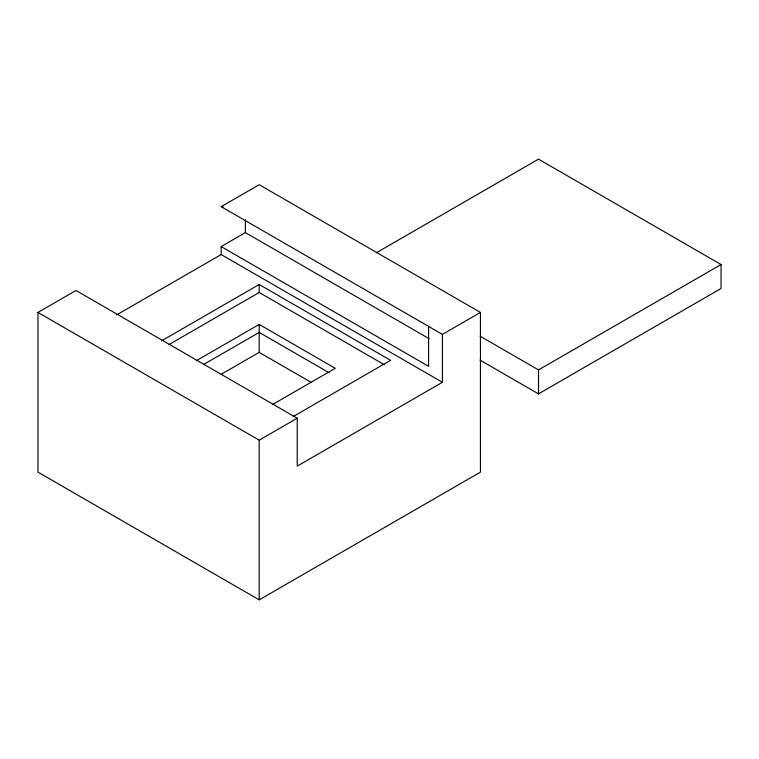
<?xml version="1.0" encoding="UTF-8"?>
<svg xmlns="http://www.w3.org/2000/svg" width="759" height="759" viewBox="0 0 759 759"><rect width="100%" height="100%" fill="white"/><g stroke="black" fill="none" stroke-linecap="round" stroke-linejoin="round"><path stroke-width="1.14" d="M37.95 312.433L75.976 290.479L297.224 418.218L297.224 466.121L442.421 382.289L442.421 334.387L221.173 206.657L259.198 184.703L480.447 312.433L480.447 472.107L259.198 599.847L37.95 472.107L37.95 312.433L259.198 440.173L297.224 418.218M442.421 382.289L221.173 254.559L221.173 246.571L245.366 232.605L429.167 338.723M116.877 314.767L221.173 254.559M161.695 340.782L259.198 284.492L390.562 360.335L293.069 416.625M168.887 344.624L259.198 292.481L384.405 364.766M376.502 252.7L538.52 159.153L721.05 264.54L721.05 288.486L538.52 393.874L480.067 360.127M196.325 360.715L259.198 324.416L335.25 368.324L272.377 404.623M203.421 364.595L259.198 332.395L329.169 372.792M221.201 374.291L259.198 352.356L311.569 382.593M442.421 334.387L480.447 312.433M480.067 336.171L538.52 369.918L721.05 264.54M221.173 206.657L223.374 207.198M221.173 246.571L428.588 366.322L428.588 326.408M538.52 369.918L538.52 393.874M259.198 284.492L259.198 292.481M259.198 324.416L259.198 352.356M259.198 440.173L259.198 599.847M245.366 219.683L245.366 232.605"/></g></svg>
